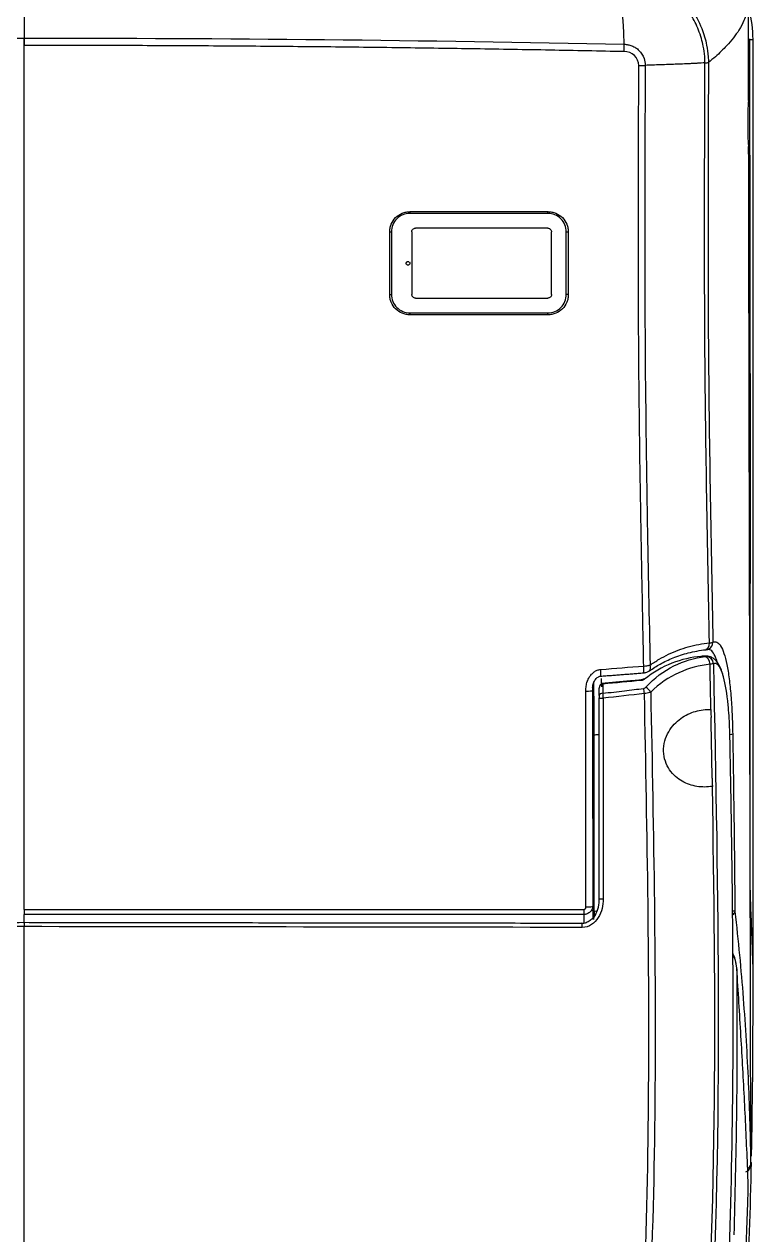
# Model space of a CAD drawing. Header units: millimetres. Extents: x -8699 to 14519, y -2727 to 7848.
# Drawn here: x -7417.1 to -7220, y 6893.9 to 7221.5 of the extents above; entities that cross this region are included whole.
import ezdxf

# ---------------------------------------------------------------- set-up
doc = ezdxf.new("R2010")
doc.units = ezdxf.units.MM
doc.layers.add('1', color=7, linetype='Continuous', true_color=0xffffff)

msp = doc.modelspace()

# ---------------------------------------------------------------- linework, layer by layer
at = {"layer": '1', "color": 8, "linetype": 'Continuous'}
for p, q in [((-7221.18, 7217.38), (-7220.03, 7217.38)), ((-7262.89, 6981.31), (-7262.93, 7029.06))]:
    msp.add_line(p, q, dxfattribs=at)
at = {"layer": '1', "color": 7, "linetype": 'Continuous'}
msp.add_line((-7232.21, 7050.5), (-7233.24, 7050.5), dxfattribs=at)
at = {"layer": '1', "color": 7, "linetype": 'Continuous', "extrusion": (0, 0, -1)}
msp.add_arc((7313.28, 7156.78), 0.5, 132.9766, 313.1475, dxfattribs=at)
at = {"layer": '1', "color": 7, "linetype": 'Continuous'}
for centre, major_axis, ratio, start_param, end_param in [((-7312.78, 7170.78), (-0.002, -0.5), 0.060628, 0.000298, 1.518233), ((-7318.28, 7165.28), (0.5, 0.003), 0.054523, 4.769236, 6.282889), ((-7233.98, 7049.9), (-0.042, 0.498), 0.664976, 6.156088, 6.306434), ((-7233.51, 7049.96), (-0.139, 0.48), 0.977783, 5.995734, 6.288645), ((-7261.34, 7047.04), (-0.16, 1.99), 0.083503, 3.086967, 4.625248), ((-7249.71, 7047.94), (-0.15, 1.99), 0.09032, 3.116563, 4.625118), ((-7249.14, 7048.14), (-1.15, 1.64), 0.572339, 3.134776, 4.275529), ((-7249.32, 7043.86), (-0.312, 0.391), 0.557176, 5.322369, 6.303907), ((-7265.4, 7041.18), (-2, 0), 0.081928, 1.673614, 3.131086), ((-7263.09, 6985.9), (0, 6.7), 0.010472, 2.606213, 7.845254), ((-7263.09, 6985.9), (0, 6.7), 0.010472, 1.562069, 2.595653)]:
    msp.add_ellipse(centre, major_axis=major_axis, ratio=ratio, start_param=start_param, end_param=end_param, dxfattribs=at)
at = {"layer": '1', "color": 8, "linetype": 'Continuous'}
for centre, major_axis, ratio, start_param, end_param in [((-7233.06, 7054.17), (-0.22, 1.99), 0.66332, 3.051064, 4.593425), ((-7232.75, 7054.23), (-0.89, 1.79), 0.974551, 3.083142, 4.267074), ((-7232.92, 7048.36), (0.21, -1.99), 0.663912, 1.46567, 2.986148), ((-7232.75, 7054.23), (-0.89, 1.79), 0.974551, 2.672854, 3.035564), ((-7232.61, 7048.41), (0.81, -1.83), 0.97539, 1.171119, 2.717393), ((-7250.17, 7043.52), (-0.044, 0.498), 0.090225, 5.509341, 6.309735), ((-7260.55, 7039.83), (-1, 0), 0.599541, 4.712389, 6.283185), ((-7260.55, 7042.59), (-0.046, 0.498), 0.084009, 5.452732, 6.283718), ((-7249.52, 7040.48), (0.22, -1.99), 0.0888, 1.494378, 2.243459), ((-7248.96, 7040.77), (1.43, -1.4), 0.510541, 1.044874, 2.036428), ((-7260.55, 7039.16), (1, 0), 0.066645, 3.141593, 4.802618), ((-7260.96, 7029.06), (-2, 0), 0.085176, 5.012766, 6.155219), ((-7227.42, 7029.4), (2, 0.03), 0.085166, 5.355208, 6.140071), ((-7260.55, 6984.87), (-1, 0), 0.078061, 0, 1.660941), ((-7265.78, 6982.12), (0, 2), 0.087446, 3.829176, 4.618308), ((-7265.31, 6982.79), (-2, 0), 0.094224, 1.658172, 3.131074), ((-7260.92, 6981.31), (-2, 0), 0.085176, 5.446546, 6.156524), ((-7262.84, 6981.69), (0, 4.5), 0.010472, 1.656075, 1.938563), ((-7226.82, 6981.65), (2, 0.02), 0.085173, 5.42161, 6.144819), ((-7226.8, 6981.37), (1.99, 0.22), 0.635327, 5.348627, 6.104551), ((-7266.23, 6977.14), (0.002, 1), 0.087177, 4.633093, 6.293742), ((-7222.58, 6912.89), (2, 0.03), 0.637618, 5.351848, 6.26033), ((-7222.58, 6912.89), (1.41, 1.42), 0.999694, 4.583269, 5.491839)]:
    msp.add_ellipse(centre, major_axis=major_axis, ratio=ratio, start_param=start_param, end_param=end_param, dxfattribs=at)
at = {"layer": '1', "color": 7, "linetype": 'Continuous'}
msp.add_ellipse((-7263.22, 7025.57), major_axis=(0, 8.2), ratio=0.010472, dxfattribs=at)
for points, degree in [([(-7417.15, 7236.47), (-7417.15, 7230.23), (-7417.15, 7223.98), (-7417.15, 7217.73)], 3), ([(-7417.15, 7236.47), (-7417.15, 7230.23), (-7417.15, 7223.98), (-7417.15, 7217.73)], 3), ([(-7221.19, 7217.45), (-7221.2, 7222.77), (-7221.21, 7228.09)], 2), ([(-7221.12, 7225.36), (-7220.41, 7222.77), (-7220.03, 7220.09), (-7220.03, 7217.38)], 3), ([(-7221.15, 7200.83), (-7221.16, 7206.37), (-7221.17, 7211.91), (-7221.19, 7217.45)], 3), ([(-7417.15, 6981.9), (-7417.15, 7059.71), (-7417.15, 7137.64), (-7417.15, 7215.73)], 3), ([(-7417.15, 6981.9), (-7417.15, 7059.69), (-7417.15, 7137.66), (-7417.15, 7215.73)], 3), ([(-7254.81, 7214.06), (-7254.79, 7214.77), (-7254.8, 7215.52), (-7254.83, 7216.06)], 3), ([(-7221.15, 7200.83), (-7221.16, 7200.67), (-7221.18, 7200.52), (-7221.23, 7200.37)], 3), ([(-7221.15, 7200.83), (-7221.15, 7200.83), (-7221.15, 7200.83), (-7221.15, 7200.83)], 3), ([(-7221.21, 7188.87), (-7221.16, 7188.71), (-7221.14, 7188.56), (-7221.13, 7188.41)], 3), ([(-7220.53, 6912.83), (-7220.73, 7004.69), (-7220.93, 7096.55), (-7221.13, 7188.41)], 3), ([(-7233.98, 7050.4), (-7239.33, 7049.93), (-7244.66, 7048.02), (-7249.32, 7044.22)], 3), ([(-7233.25, 7050.46), (-7233.42, 7050.52), (-7233.57, 7050.46)], 2), ([(-7233.23, 7050.5), (-7233.33, 7050.5), (-7233.42, 7050.49), (-7233.51, 7050.46)], 3), ([(-7232.72, 7052.21), (-7232.18, 7052.29), (-7231.9, 7052.42)], 2), ([(-7232.28, 7050.5), (-7232.25, 7050.5), (-7232.23, 7050.5), (-7232.2, 7050.5)], 3), ([(-7261.19, 7045.05), (-7249.55, 7045.95)], 1), ([(-7250.21, 7043.99), (-7255.4, 7043.58), (-7260.6, 7043.08)], 2), ([(-7261.55, 6984.87), (-7261.55, 7002.96), (-7261.55, 7021.05), (-7261.55, 7039.16)], 3), ([(-7417.15, 6981.9), (-7417.15, 6981.38), (-7417.15, 6980.9), (-7417.15, 6980.56)], 3), ([(-7263.31, 6982.79), (-7263.3, 6981.71), (-7263.28, 6980.65), (-7263.27, 6979.61)], 3), ([(-7417.15, 6978.25), (-7417.15, 6979.01), (-7417.15, 6979.78), (-7417.15, 6980.56)], 3), ([(-7417.15, 6978.31), (-7417.15, 6979.05), (-7417.15, 6979.8), (-7417.15, 6980.56)], 3), ([(-7417.12, 6552.74), (-7417.12, 6692.79), (-7417.12, 6833.68), (-7417.12, 6975.14)], 3)]:
    msp.add_open_spline(points, degree=degree, dxfattribs=at)
for points, knots in [([(-7254.83, 7216.06), (-7254.84, 7216.66), (-7254.85, 7217.64), (-7254.89, 7218.91), (-7254.92, 7219.89), (-7255.09, 7222.03), (-7255.27, 7224.91), (-7255.74, 7228.53), (-7256.13, 7231.66), (-7256.42, 7233.77), (-7256.57, 7234.84)], [0, 0, 0, 0, 0.094681, 0.157566, 0.203444, 0.250967, 0.49993, 0.662683, 0.829371, 1, 1, 1, 1]), ([(-7579.6, 7216.06), (-7570.57, 7216.25), (-7559.3, 7216.47), (-7532.26, 7216.92), (-7516.55, 7217.14), (-7462.31, 7217.7), (-7435.18, 7217.73), (-7417.15, 7217.73)], [0, 0, 0, 0, 0.25, 0.25, 0.5, 0.5, 1, 1, 1, 1]), ([(-7417.15, 7217.73), (-7417.15, 7217.58), (-7417.15, 7217.42), (-7417.15, 7217.25), (-7417.15, 7216.96), (-7417.15, 7216.63), (-7417.15, 7216.3), (-7417.15, 7216.11), (-7417.15, 7215.92), (-7417.15, 7215.73)], [0, 0, 0, 0, 0.262752, 0.262752, 0.262752, 0.736698, 0.736698, 0.736698, 1, 1, 1, 1]), ([(-7417.15, 7215.73), (-7417.15, 7215.92), (-7417.15, 7216.11), (-7417.15, 7216.3), (-7417.15, 7216.63), (-7417.15, 7216.96), (-7417.15, 7217.25), (-7417.15, 7217.42), (-7417.15, 7217.58), (-7417.15, 7217.73)], [0, 0, 0, 0, 0.262765, 0.262765, 0.262765, 0.736711, 0.736711, 0.736711, 1, 1, 1, 1]), ([(-7220.74, 7011.55), (-7220.74, 7013.38), (-7220.73, 7018.78), (-7220.71, 7028.35), (-7220.7, 7040.87), (-7220.68, 7055.15), (-7220.67, 7071.19), (-7220.66, 7088.93), (-7220.66, 7107.94), (-7220.67, 7128.14), (-7220.69, 7149.45), (-7220.73, 7172.22), (-7220.78, 7195.07), (-7220.82, 7210.34), (-7220.84, 7217.53)], [0, 0, 0, 0, 0.026628, 0.078665, 0.13947, 0.208889, 0.286763, 0.372945, 0.467297, 0.563642, 0.667093, 0.77763, 0.895282, 1, 1, 1, 1]), ([(-7220.03, 7217.38), (-7220.03, 7152.3), (-7220.04, 7087.23), (-7220.03, 7005.88), (-7220.02, 6989.62), (-7220.02, 6957.08), (-7220.01, 6940.8), (-7220.32, 6921.42), (-7220.38, 6918.29), (-7220.44, 6915.17)], [0, 0, 0, 0, 0.645971, 0.645971, 0.807463, 0.807463, 0.968956, 0.968956, 1, 1, 1, 1]), ([(-7250.84, 7210.31), (-7250.85, 7211.33), (-7251.3, 7212.33), (-7252.79, 7213.69), (-7253.77, 7214.06), (-7254.81, 7214.06)], [0, 0, 0, 0, 0.5, 0.5, 1, 1, 1, 1]), ([(-7232.94, 7211.02), (-7233.62, 7210.98), (-7234.42, 7210.93), (-7235.36, 7210.88), (-7236.02, 7210.85), (-7237.92, 7210.76), (-7240.25, 7210.65), (-7242.95, 7210.56), (-7245.65, 7210.47), (-7247.77, 7210.4), (-7249.12, 7210.35)], [0, 0, 0, 0, 0.126179, 0.147851, 0.174122, 0.248823, 0.499995, 0.606753, 0.74895, 1, 1, 1, 1]), ([(-7221.23, 7200.37), (-7221.25, 7200.37), (-7221.28, 7199.74), (-7221.34, 7197.62), (-7221.35, 7196.12), (-7221.35, 7193.12), (-7221.33, 7191.63), (-7221.28, 7189.48), (-7221.24, 7188.87), (-7221.21, 7188.87)], [0, 0, 0, 0, 0.25, 0.25, 0.5, 0.5, 0.75, 0.75, 1, 1, 1, 1]), ([(-7312.78, 7170.28), (-7314.09, 7170.29), (-7315.39, 7169.75), (-7317.24, 7167.9), (-7317.79, 7166.59), (-7317.78, 7165.28)], [0, 0, 0, 0, 0.5, 0.5, 1, 1, 1, 1]), ([(-7275.46, 7170.28), (-7281.69, 7170.28), (-7287.92, 7170.28), (-7300.36, 7170.28), (-7306.57, 7170.28), (-7312.78, 7170.28)], [0, 0, 0, 0, 0.501076, 0.501076, 1, 1, 1, 1]), ([(-7275.46, 7170.28), (-7275.45, 7170.28), (-7275.45, 7170.29), (-7275.43, 7170.44), (-7275.42, 7170.59), (-7275.42, 7170.76)], [0, 0, 0, 0, 0.5, 0.5, 1, 1, 1, 1]), ([(-7270.46, 7165.28), (-7270.45, 7166.6), (-7271.01, 7167.9), (-7272.84, 7169.73), (-7274.14, 7170.29), (-7275.46, 7170.28)], [0, 0, 0, 0, 0.5, 0.5, 1, 1, 1, 1]), ([(-7317.78, 7165.28), (-7317.78, 7162.47), (-7317.78, 7159.66), (-7317.78, 7154.03), (-7317.78, 7151.2), (-7317.78, 7148.37)], [0, 0, 0, 0, 0.498432, 0.498432, 1, 1, 1, 1]), ([(-7312.28, 7165.28), (-7312.28, 7165.39), (-7312.26, 7165.51), (-7312.19, 7165.72), (-7312.13, 7165.82), (-7312, 7165.99), (-7311.91, 7166.07), (-7311.72, 7166.19), (-7311.61, 7166.23), (-7311.43, 7166.27), (-7311.36, 7166.28), (-7311.28, 7166.28)], [0, 0, 0, 0, 0.214554, 0.214554, 0.429135, 0.429135, 0.643353, 0.643353, 0.85747, 0.85747, 1, 1, 1, 1]), ([(-7312.28, 7165.28), (-7312.28, 7162.55), (-7312.28, 7159.82), (-7312.28, 7154.81), (-7312.28, 7152.53), (-7312.28, 7149.63), (-7312.28, 7149), (-7312.28, 7148.37)], [0, 0, 0, 0, 0.48429, 0.48429, 0.888661, 0.888661, 1, 1, 1, 1]), ([(-7275.46, 7166.28), (-7277.6, 7166.28), (-7279.74, 7166.28), (-7286.66, 7166.28), (-7291.44, 7166.28), (-7301, 7166.28), (-7305.78, 7166.28), (-7310.8, 7166.28), (-7311.04, 7166.28), (-7311.28, 7166.28)], [0, 0, 0, 0, 0.17934, 0.17934, 0.579585, 0.579585, 0.979857, 0.979857, 1, 1, 1, 1]), ([(-7275.46, 7166.28), (-7275.35, 7166.28), (-7275.23, 7166.26), (-7275.02, 7166.19), (-7274.92, 7166.13), (-7274.74, 7165.99), (-7274.67, 7165.9), (-7274.55, 7165.71), (-7274.51, 7165.61), (-7274.47, 7165.43), (-7274.46, 7165.35), (-7274.46, 7165.28)], [0, 0, 0, 0, 0.215825, 0.215825, 0.431623, 0.431623, 0.647785, 0.647785, 0.863788, 0.863788, 1, 1, 1, 1]), ([(-7274.46, 7148.37), (-7274.46, 7150.53), (-7274.46, 7152.69), (-7274.46, 7157.13), (-7274.46, 7159.41), (-7274.46, 7162.89), (-7274.46, 7164.08), (-7274.46, 7165.28)], [0, 0, 0, 0, 0.383075, 0.383075, 0.787446, 0.787446, 1, 1, 1, 1]), ([(-7270.46, 7165.28), (-7270.46, 7165.28), (-7270.45, 7165.28), (-7270.41, 7165.27), (-7270.38, 7165.27), (-7270.31, 7165.26), (-7270.27, 7165.26), (-7270.18, 7165.26), (-7270.12, 7165.26), (-7270.04, 7165.25), (-7270.01, 7165.25), (-7269.96, 7165.25), (-7269.94, 7165.25), (-7269.92, 7165.25)], [0, 0, 0, 0, 0.203838, 0.203838, 0.407677, 0.407677, 0.611515, 0.611515, 0.815354, 0.815354, 0.920682, 0.920682, 1, 1, 1, 1]), ([(-7270.46, 7148.37), (-7270.46, 7151.2), (-7270.46, 7154.04), (-7270.46, 7159.67), (-7270.46, 7162.48), (-7270.46, 7165.28)], [0, 0, 0, 0, 0.502453, 0.502453, 1, 1, 1, 1]), ([(-7313.63, 7156.42), (-7313.67, 7156.46), (-7313.7, 7156.5), (-7313.75, 7156.6), (-7313.77, 7156.65), (-7313.79, 7156.77), (-7313.78, 7156.82), (-7313.76, 7156.93), (-7313.74, 7156.99), (-7313.68, 7157.08), (-7313.65, 7157.13), (-7313.56, 7157.2), (-7313.51, 7157.23), (-7313.41, 7157.27), (-7313.35, 7157.28), (-7313.24, 7157.28), (-7313.18, 7157.27), (-7313.08, 7157.24), (-7313.03, 7157.21), (-7312.97, 7157.17), (-7312.95, 7157.16), (-7312.94, 7157.15)], [0, 0, 0, 0, 0.10752, 0.10752, 0.21504, 0.21504, 0.32256, 0.32256, 0.43008, 0.43008, 0.537599, 0.537599, 0.645119, 0.645119, 0.752639, 0.752639, 0.860159, 0.860159, 0.967679, 0.967679, 1, 1, 1, 1]), ([(-7318.25, 7148.35), (-7318.23, 7148.35), (-7318.21, 7148.35), (-7318.13, 7148.35), (-7318.07, 7148.35), (-7317.97, 7148.35), (-7317.93, 7148.35), (-7317.86, 7148.36), (-7317.83, 7148.36), (-7317.79, 7148.37), (-7317.78, 7148.37), (-7317.78, 7148.37)], [0, 0, 0, 0, 0.086769, 0.086769, 0.331785, 0.331785, 0.554524, 0.554524, 0.777262, 0.777262, 1, 1, 1, 1]), ([(-7317.78, 7148.37), (-7317.79, 7147.06), (-7317.24, 7145.76), (-7315.41, 7143.92), (-7314.1, 7143.37), (-7312.78, 7143.37)], [0, 0, 0, 0, 0.5, 0.5, 1, 1, 1, 1]), ([(-7311.28, 7147.37), (-7311.4, 7147.37), (-7311.51, 7147.39), (-7311.72, 7147.47), (-7311.82, 7147.52), (-7312, 7147.66), (-7312.07, 7147.75), (-7312.19, 7147.94), (-7312.24, 7148.05), (-7312.28, 7148.23), (-7312.28, 7148.3), (-7312.28, 7148.37)], [0, 0, 0, 0, 0.215297, 0.215297, 0.430564, 0.430564, 0.646243, 0.646243, 0.862069, 0.862069, 1, 1, 1, 1]), ([(-7274.46, 7148.37), (-7274.46, 7148.26), (-7274.48, 7148.15), (-7274.55, 7147.94), (-7274.61, 7147.84), (-7274.75, 7147.66), (-7274.83, 7147.59), (-7275.02, 7147.47), (-7275.13, 7147.42), (-7275.31, 7147.38), (-7275.38, 7147.37), (-7275.46, 7147.37)], [0, 0, 0, 0, 0.214082, 0.214082, 0.428196, 0.428196, 0.641897, 0.641897, 0.855691, 0.855691, 1, 1, 1, 1]), ([(-7275.46, 7143.37), (-7274.15, 7143.37), (-7272.85, 7143.91), (-7271.01, 7145.75), (-7270.45, 7147.06), (-7270.46, 7148.37)], [0, 0, 0, 0, 0.5, 0.5, 1, 1, 1, 1]), ([(-7269.92, 7148.35), (-7269.94, 7148.35), (-7269.96, 7148.35), (-7270.01, 7148.35), (-7270.04, 7148.35), (-7270.12, 7148.35), (-7270.18, 7148.35), (-7270.27, 7148.35), (-7270.31, 7148.35), (-7270.38, 7148.36), (-7270.41, 7148.36), (-7270.45, 7148.37), (-7270.46, 7148.37), (-7270.46, 7148.37)], [0, 0, 0, 0, 0.075433, 0.075433, 0.184468, 0.184468, 0.388352, 0.388352, 0.592235, 0.592235, 0.796117, 0.796117, 1, 1, 1, 1]), ([(-7311.28, 7147.37), (-7309.65, 7147.37), (-7308.01, 7147.37), (-7301.82, 7147.37), (-7297.26, 7147.37), (-7288.16, 7147.37), (-7283.6, 7147.37), (-7277.85, 7147.37), (-7276.66, 7147.37), (-7275.46, 7147.37)], [0, 0, 0, 0, 0.136937, 0.136937, 0.51828, 0.51828, 0.899623, 0.899623, 1, 1, 1, 1]), ([(-7312.75, 7142.84), (-7312.75, 7142.86), (-7312.75, 7142.88), (-7312.75, 7142.93), (-7312.75, 7142.96), (-7312.75, 7143.04), (-7312.76, 7143.09), (-7312.76, 7143.19), (-7312.76, 7143.23), (-7312.77, 7143.3), (-7312.77, 7143.33), (-7312.78, 7143.36), (-7312.78, 7143.37), (-7312.78, 7143.37)], [0, 0, 0, 0, 0.076685, 0.076685, 0.171817, 0.171817, 0.378864, 0.378864, 0.585909, 0.585909, 0.792955, 0.792955, 1, 1, 1, 1]), ([(-7312.78, 7143.37), (-7306.57, 7143.37), (-7300.36, 7143.37), (-7287.92, 7143.37), (-7281.69, 7143.37), (-7275.46, 7143.37)], [0, 0, 0, 0, 0.498817, 0.498817, 1, 1, 1, 1]), ([(-7275.42, 7142.84), (-7275.42, 7142.87), (-7275.42, 7142.89), (-7275.42, 7142.93), (-7275.42, 7142.96), (-7275.42, 7143.04), (-7275.42, 7143.09), (-7275.43, 7143.19), (-7275.43, 7143.23), (-7275.44, 7143.3), (-7275.44, 7143.33), (-7275.45, 7143.36), (-7275.45, 7143.37), (-7275.46, 7143.37)], [0, 0, 0, 0, 0.080749, 0.080749, 0.17159, 0.17159, 0.378693, 0.378693, 0.585795, 0.585795, 0.792898, 0.792898, 1, 1, 1, 1]), ([(-7417.15, 7092.94), (-7417.15, 7097.39), (-7417.15, 7101.49), (-7417.15, 7108.16), (-7417.15, 7110.88), (-7417.15, 7113.45), (-7417.15, 7113.6), (-7417.15, 7113.75)], [0, 0, 0, 0, 0.535989, 0.535989, 0.973309, 0.973309, 1, 1, 1, 1]), ([(-7247.99, 7046.5), (-7247.04, 7047.17), (-7244.95, 7048.48), (-7241.43, 7050.14), (-7237.3, 7051.49), (-7234.32, 7052.04), (-7232.72, 7052.21)], [0, 0, 0, 0, 0.202758, 0.435638, 0.700956, 1, 1, 1, 1]), ([(-7233.65, 7050.44), (-7233.65, 7050.44), (-7233.66, 7050.44), (-7233.71, 7050.43), (-7233.84, 7050.41), (-7233.97, 7050.4), (-7234.03, 7050.4)], [0, 0, 0, 0, 0.089515, 0.325715, 0.725751, 1, 1, 1, 1]), ([(-7228.09, 7045.41), (-7228.17, 7045.71), (-7228.44, 7046.63), (-7228.97, 7047.85), (-7229.67, 7048.99), (-7230.47, 7049.78), (-7231.35, 7050.28), (-7231.99, 7050.36), (-7232.3, 7050.36)], [0, 0, 0, 0, 0.108542, 0.350357, 0.582928, 0.744467, 0.886894, 1, 1, 1, 1]), ([(-7263.34, 7041.97), (-7263.31, 7042.39), (-7263.14, 7043.16), (-7262.72, 7044.04), (-7262.27, 7044.56), (-7261.91, 7044.83), (-7261.54, 7045), (-7261.31, 7045.04), (-7261.19, 7045.05)], [0, 0, 0, 0, 0.304692, 0.580571, 0.70276, 0.812412, 0.910223, 1, 1, 1, 1]), ([(-7262.93, 7029.06), (-7262.94, 7033.72), (-7262.96, 7038.23), (-7262.99, 7042.39), (-7263, 7042.92), (-7263, 7043.42)], [0, 0, 0, 0, 0.868385, 0.868385, 1, 1, 1, 1]), ([(-7261.55, 6664.23), (-7256.02, 6680.13), (-7251.7, 6696.31), (-7244.2, 6728.98), (-7241.01, 6745.48), (-7232.94, 6795.11), (-7229.59, 6828.37), (-7225.73, 6895.15), (-7225.22, 6928.69), (-7225.39, 6978.96), (-7225.6, 6995.71), (-7225.96, 7016.66), (-7226.04, 7020.84), (-7226.16, 7027.13), (-7226.18, 7029.23), (-7226.35, 7033.36), (-7226.49, 7035.4), (-7226.97, 7040.28), (-7227.4, 7042.91), (-7227.92, 7044.84)], [0, 0, 0, 0, 0.129789, 0.129789, 0.259578, 0.259578, 0.519155, 0.519155, 0.778733, 0.778733, 0.908522, 0.908522, 0.940969, 0.940969, 0.957193, 0.957193, 0.973416, 0.973416, 1, 1, 1, 1]), ([(-7249.64, 7044.25), (-7249.69, 7044.21), (-7249.8, 7044.13), (-7250.01, 7044.05), (-7250.16, 7044.03), (-7250.22, 7044.02)], [0, 0, 0, 0, 0.371991, 0.77254, 1, 1, 1, 1]), ([(-7249.56, 7045.95), (-7249.41, 7045.96), (-7249.12, 7046), (-7248.7, 7046.12), (-7248.32, 7046.29), (-7248.1, 7046.43), (-7247.99, 7046.5)], [0, 0, 0, 0, 0.259148, 0.513215, 0.76113, 1, 1, 1, 1]), ([(-7261.55, 7039.83), (-7261.55, 7040.37), (-7261.55, 7040.91), (-7261.55, 7041.56), (-7261.55, 7041.7), (-7261.55, 7041.84)], [0, 0, 0, 0, 0.782175, 0.782175, 1, 1, 1, 1]), ([(-7260.59, 7043.08), (-7260.6, 7043.08), (-7260.71, 7043.09), (-7260.92, 7043), (-7261.18, 7042.83), (-7261.39, 7042.55), (-7261.49, 7042.29), (-7261.52, 7042.14), (-7261.52, 7042.11)], [0, 0, 0, 0, 0.016706, 0.228416, 0.437286, 0.665102, 0.936946, 1, 1, 1, 1]), ([(-7261.55, 7039.83), (-7261.55, 7039.79), (-7261.55, 7039.75), (-7261.55, 7039.6), (-7261.55, 7039.49), (-7261.55, 7039.3), (-7261.55, 7039.23), (-7261.55, 7039.16)], [0, 0, 0, 0, 0.218784, 0.218784, 0.697086, 0.697086, 1, 1, 1, 1]), ([(-7220.02, 6967.12), (-7220.02, 6967.72), (-7220.03, 6969.2), (-7220.1, 6971.81), (-7220.22, 6974.89), (-7220.36, 6978.15), (-7220.49, 6981.58), (-7220.61, 6984.96), (-7220.67, 6987.39), (-7220.69, 6988.47), (-7220.69, 6988.54)], [0, 0, 0, 0, 0.151285, 0.345516, 0.518136, 0.670056, 0.802608, 0.9178, 0.994642, 1, 1, 1, 1]), ([(-7262.79, 6980.12), (-7262.72, 6980.22), (-7262.66, 6980.32), (-7261.85, 6981.78), (-7261.55, 6983.33), (-7261.55, 6984.87)], [0, 0, 0, 0, 0.069734, 0.069734, 1, 1, 1, 1]), ([(-7417.15, 6981.9), (-7404.5, 6981.96), (-7391.85, 6981.92), (-7366.56, 6981.92), (-7353.92, 6981.92), (-7316.04, 6981.93), (-7290.81, 6981.94), (-7265.61, 6981.95)], [0, 0, 0, 0, 0.25, 0.25, 0.5, 0.5, 1, 1, 1, 1]), ([(-7417.15, 6981.9), (-7417.15, 6981.76), (-7417.15, 6981.62), (-7417.15, 6981.27), (-7417.15, 6981.07), (-7417.15, 6980.77), (-7417.15, 6980.66), (-7417.15, 6980.56)], [0, 0, 0, 0, 0.273723, 0.273723, 0.709782, 0.709782, 1, 1, 1, 1]), ([(-7265.61, 6981.95), (-7265.61, 6981.95), (-7265.61, 6981.95), (-7265.56, 6981.95), (-7265.51, 6981.96), (-7265.43, 6981.99), (-7265.39, 6982.02), (-7265.31, 6982.08), (-7265.28, 6982.13), (-7265.24, 6982.19), (-7265.23, 6982.21), (-7265.18, 6982.31), (-7265.16, 6982.4), (-7265.14, 6982.52), (-7265.14, 6982.56), (-7265.14, 6982.6)], [0, 0, 0, 0, 0.002484, 0.002484, 0.157667, 0.157667, 0.311541, 0.311541, 0.497654, 0.497654, 0.574801, 0.574801, 0.866987, 0.866987, 1, 1, 1, 1]), ([(-7224.84, 6981.64), (-7224.83, 6981.6), (-7224.83, 6981.55), (-7224.83, 6981.46), (-7224.83, 6981.41), (-7224.82, 6981.37)], [0, 0, 0, 0, 0.44578, 0.44578, 1, 1, 1, 1]), ([(-7224.82, 6981.37), (-7224.4, 6977.42), (-7223.56, 6969.59), (-7222.58, 6957.92), (-7221.79, 6946.42), (-7221.2, 6935.09), (-7220.78, 6923.93), (-7220.65, 6916.55), (-7220.58, 6912.89)], [0, 0, 0, 0, 0.173113, 0.343673, 0.511659, 0.677052, 0.839839, 1, 1, 1, 1]), ([(-7417.12, 6978.35), (-7424.51, 6978.34), (-7441.17, 6978.32), (-7466.8, 6978.28), (-7494.02, 6978.24), (-7520.97, 6978.2), (-7545.63, 6978.18), (-7561.31, 6978.15), (-7568.01, 6978.14)], [0, 0, 0, 0, 0.146784, 0.330716, 0.50914, 0.687673, 0.866473, 1, 1, 1, 1]), ([(-7417.12, 6978.36), (-7417.12, 6978.36), (-7417.12, 6978.36), (-7417.12, 6978.36), (-7417.12, 6978.34), (-7417.12, 6978.27), (-7417.12, 6978.22), (-7417.12, 6978.08), (-7417.12, 6977.99), (-7417.12, 6977.81), (-7417.12, 6977.7), (-7417.12, 6977.49), (-7417.12, 6977.38), (-7417.12, 6977.28)], [0, 0, 0, 0, 0.000561, 0.000561, 0.202986, 0.202986, 0.40541, 0.40541, 0.607834, 0.607834, 0.810258, 0.810258, 1, 1, 1, 1]), ([(-7266.23, 6978.14), (-7273.64, 6978.15), (-7289.85, 6978.18), (-7315.08, 6978.21), (-7341.89, 6978.24), (-7368.88, 6978.28), (-7393.96, 6978.32), (-7410.03, 6978.34), (-7417.12, 6978.35)], [0, 0, 0, 0, 0.147599, 0.3231, 0.501978, 0.680761, 0.859286, 1, 1, 1, 1]), ([(-7262.87, 6980.16), (-7262.87, 6980.15), (-7263.09, 6979.74), (-7263.73, 6979.11), (-7264.78, 6978.4), (-7265.67, 6978.11), (-7266.15, 6978.16), (-7266.22, 6978.17)], [0, 0, 0, 0, 0.004334, 0.341269, 0.640694, 0.947433, 1, 1, 1, 1]), ([(-7224.36, 6966.16), (-7224.41, 6966.81), (-7224.6, 6967.98), (-7225.03, 6969.28), (-7225.32, 6969.92), (-7225.39, 6970.06)], [0, 0, 0, 0, 0.488899, 0.887025, 1, 1, 1, 1]), ([(-7224.31, 6965.81), (-7224.36, 6966.23), (-7224.45, 6967.1), (-7224.78, 6968.39), (-7225.12, 6969.23), (-7225.32, 6969.63)], [0, 0, 0, 0, 0.330095, 0.670896, 1, 1, 1, 1]), ([(-7221.42, 6912.78), (-7221.68, 6918.52), (-7222.21, 6930.17), (-7223.2, 6947.84), (-7223.94, 6959.77), (-7224.31, 6965.81)], [0, 0, 0, 0, 0.325133, 0.658469, 1, 1, 1, 1]), ([(-7220.47, 6913.49), (-7220.73, 6900.93), (-7221.1, 6888.38), (-7222.49, 6859.69), (-7223.57, 6843.56), (-7225.43, 6822.7), (-7225.88, 6817.92), (-7226.37, 6813.15)], [0, 0, 0, 0, 0.373466, 0.373466, 0.856439, 0.856439, 1, 1, 1, 1]), ([(-7221.92, 6910.93), (-7221.62, 6911.02), (-7221.34, 6911.18), (-7220.72, 6911.8), (-7220.53, 6912.36), (-7220.53, 6912.83)], [0, 0, 0, 0, 0.369146, 0.369146, 1, 1, 1, 1]), ([(-7221.33, 6902.57), (-7221.32, 6903.03), (-7221.3, 6903.96), (-7221.28, 6905.78), (-7221.28, 6908.02), (-7221.32, 6910.12), (-7221.37, 6911.69), (-7221.41, 6912.41), (-7221.42, 6912.78)], [0, 0, 0, 0, 0.124907, 0.25039, 0.499639, 0.749061, 0.874627, 1, 1, 1, 1]), ([(-7417.12, 6527.45), (-7427.01, 6527.45), (-7436.7, 6528.66), (-7455.72, 6533.03), (-7465.13, 6536.25), (-7482.98, 6544.21), (-7491.47, 6548.96), (-7507.69, 6559.91), (-7515.41, 6566.12), (-7529.54, 6579.5), (-7536.03, 6586.71), (-7547.83, 6602.15), (-7553.18, 6610.46), (-7567.4, 6636.17), (-7574.56, 6654.37), (-7586.25, 6691.75), (-7590.76, 6710.62), (-7598.48, 6748.54), (-7601.61, 6767.6), (-7606.67, 6805.9), (-7608.58, 6825.14), (-7611.41, 6863.76), (-7612.4, 6883.13), (-7612.89, 6902.57)], [0, 0, 0, 0, 0.0625, 0.0625, 0.125, 0.125, 0.1875, 0.1875, 0.25, 0.25, 0.3125, 0.3125, 0.375, 0.375, 0.5, 0.5, 0.625, 0.625, 0.75, 0.75, 0.875, 0.875, 1, 1, 1, 1]), ([(-7417.11, 6527.45), (-7415.32, 6527.48), (-7411.63, 6527.52), (-7405.93, 6527.92), (-7399.91, 6528.6), (-7393.59, 6529.63), (-7386.99, 6531.03), (-7380.13, 6532.83), (-7373.05, 6535.08), (-7365.76, 6537.79), (-7358.3, 6541), (-7350.7, 6544.74), (-7343.01, 6549.04), (-7335.27, 6553.92), (-7327.51, 6559.4), (-7319.8, 6565.51), (-7305.68, 6578.03), (-7288.41, 6597.9), (-7272.35, 6625.23), (-7261.69, 6649.64), (-7253.43, 6673.47), (-7246.39, 6698.65), (-7239.86, 6727.33), (-7234.12, 6758.21), (-7229.28, 6791.28), (-7225.49, 6826.5), (-7222.73, 6863.83), (-7221.81, 6889.44), (-7221.33, 6902.57)], [0, 0, 0, 0, 0.011496, 0.023729, 0.036699, 0.050405, 0.064849, 0.08003, 0.095946, 0.112599, 0.129989, 0.148114, 0.166976, 0.186574, 0.206907, 0.227976, 0.249781, 0.328103, 0.395768, 0.45275, 0.499026, 0.55771, 0.62069, 0.687964, 0.759531, 0.835393, 0.915549, 1, 1, 1, 1])]:
    msp.add_open_spline(points, degree=3, knots=knots, dxfattribs=at)
at = {"layer": '1', "color": 8, "linetype": 'Continuous'}
for points, knots in [([(-7255.66, 7235.9), (-7255, 7235.86), (-7253.61, 7235.79), (-7251.4, 7235.43), (-7248.97, 7234.8), (-7245.82, 7233.6), (-7242.25, 7231.56), (-7239.05, 7228.76), (-7236.1, 7225.1), (-7234.21, 7221.58), (-7233.03, 7218.11), (-7232.39, 7215.55), (-7232.06, 7213.21), (-7232.02, 7211.63), (-7232, 7211.1)], [0, 0, 0, 0, 0.051833, 0.110537, 0.176562, 0.250224, 0.376992, 0.499799, 0.58461, 0.749235, 0.812349, 0.874594, 0.957907, 1, 1, 1, 1]), ([(-7232.94, 7211.03), (-7232.96, 7211.62), (-7233, 7213.13), (-7233.33, 7215.33), (-7233.92, 7217.7), (-7234.88, 7220.57), (-7236.58, 7224.01), (-7239.3, 7227.66), (-7242.71, 7230.67), (-7246.66, 7232.94), (-7250.12, 7234.1), (-7252.7, 7234.59), (-7254.2, 7234.76), (-7255.11, 7234.8), (-7255.51, 7234.82)], [0, 0, 0, 0, 0.048622, 0.12543, 0.183999, 0.250782, 0.375629, 0.500324, 0.624945, 0.749847, 0.875002, 0.924403, 0.966674, 1, 1, 1, 1]), ([(-7221.22, 7227.35), (-7221.23, 7227.17), (-7221.29, 7226.06), (-7221.63, 7224.45), (-7222.48, 7222.15), (-7223.97, 7219.34), (-7226.53, 7216.07), (-7229.55, 7213.14), (-7231.37, 7211.63), (-7232, 7211.1)], [0, 0, 0, 0, 0.033836, 0.205476, 0.301662, 0.460044, 0.723742, 0.903724, 1, 1, 1, 1]), ([(-7254.81, 7214.06), (-7261.49, 7214.2), (-7274.88, 7214.47), (-7295.01, 7214.81), (-7315.2, 7215.1), (-7335.46, 7215.34), (-7355.79, 7215.52), (-7376.18, 7215.65), (-7396.64, 7215.72), (-7410.3, 7215.73), (-7417.15, 7215.73)], [0, 0, 0, 0, 0.12387, 0.248032, 0.3725, 0.497291, 0.622419, 0.747903, 0.873757, 1, 1, 1, 1]), ([(-7254.83, 7216.06), (-7254.48, 7216.04), (-7253.76, 7215.98), (-7252.71, 7215.66), (-7251.69, 7215.15), (-7250.42, 7214.13), (-7249.32, 7212.48), (-7249.18, 7210.99), (-7249.12, 7210.35)], [0, 0, 0, 0, 0.118051, 0.241009, 0.368531, 0.500529, 0.78773, 1, 1, 1, 1]), ([(-7231.73, 7054.08), (-7232.25, 7080.27), (-7232.75, 7106.37), (-7233.14, 7158.59), (-7233.04, 7184.76), (-7232.94, 7211.02)], [0, 0, 0, 0, 0.5, 0.5, 1, 1, 1, 1]), ([(-7232, 7211.09), (-7232.11, 7184.92), (-7232.21, 7158.76), (-7231.8, 7106.47), (-7231.31, 7080.35), (-7230.79, 7054.24)], [0, 0, 0, 0, 0.5, 0.5, 1, 1, 1, 1]), ([(-7249.51, 7047.78), (-7249.65, 7054.55), (-7249.92, 7068.07), (-7250.43, 7095.14), (-7250.81, 7122.21), (-7250.95, 7149.31), (-7250.97, 7169.64), (-7250.92, 7189.97), (-7250.87, 7203.53), (-7250.84, 7210.31)], [0, 0, 0, 0, 0.125004, 0.250007, 0.500009, 0.625007, 0.750003, 0.874999, 1, 1, 1, 1]), ([(-7249.12, 7210.35), (-7249.22, 7185.46), (-7249.38, 7144.15), (-7248.66, 7090.07), (-7248.06, 7060.86), (-7247.8, 7048.04)], [0, 0, 0, 0, 0.459376, 0.762789, 1, 1, 1, 1]), ([(-7318.25, 7165.25), (-7318.24, 7165.61), (-7318.2, 7166.33), (-7317.75, 7167.71), (-7316.75, 7169.26), (-7315.21, 7170.26), (-7313.83, 7170.7), (-7313.11, 7170.74), (-7312.75, 7170.76)], [0, 0, 0, 0, 0.124504, 0.251174, 0.50074, 0.749455, 0.875457, 1, 1, 1, 1]), ([(-7275.42, 7170.76), (-7275.06, 7170.74), (-7274.34, 7170.7), (-7272.96, 7170.25), (-7271.42, 7169.25), (-7270.42, 7167.71), (-7269.97, 7166.33), (-7269.94, 7165.61), (-7269.92, 7165.25)], [0, 0, 0, 0, 0.124505, 0.251052, 0.500666, 0.749637, 0.875703, 1, 1, 1, 1]), ([(-7318.25, 7148.35), (-7318.25, 7151.17), (-7318.25, 7154), (-7318.25, 7159.63), (-7318.25, 7162.44), (-7318.25, 7165.25)], [0, 0, 0, 0, 0.501572, 0.501572, 1, 1, 1, 1]), ([(-7269.92, 7165.25), (-7269.92, 7162.45), (-7269.92, 7159.64), (-7269.92, 7154.01), (-7269.92, 7151.18), (-7269.92, 7148.35)], [0, 0, 0, 0, 0.497551, 0.497551, 1, 1, 1, 1]), ([(-7312.75, 7142.84), (-7313.11, 7142.86), (-7313.83, 7142.9), (-7315.21, 7143.34), (-7316.75, 7144.35), (-7317.76, 7145.89), (-7318.2, 7147.27), (-7318.24, 7147.99), (-7318.25, 7148.35)], [0, 0, 0, 0, 0.124536, 0.251079, 0.500751, 0.749669, 0.875647, 1, 1, 1, 1]), ([(-7269.92, 7148.35), (-7269.94, 7147.99), (-7269.98, 7147.27), (-7270.42, 7145.89), (-7271.42, 7144.34), (-7272.97, 7143.34), (-7274.34, 7142.9), (-7275.06, 7142.86), (-7275.42, 7142.84)], [0, 0, 0, 0, 0.124468, 0.250955, 0.500408, 0.749295, 0.875303, 1, 1, 1, 1]), ([(-7247.8, 7048.04), (-7246.99, 7048.59), (-7245.36, 7049.68), (-7242.81, 7051.01), (-7240.17, 7052.14), (-7237.44, 7053.02), (-7234.62, 7053.7), (-7232.7, 7053.95), (-7231.73, 7054.08)], [0, 0, 0, 0, 0.160808, 0.322871, 0.487034, 0.654107, 0.824856, 1, 1, 1, 1]), ([(-7230.79, 7054.24), (-7230.61, 7054.3), (-7230.24, 7054.44), (-7229.71, 7054.3), (-7229.2, 7053.92), (-7228.54, 7053.05), (-7227.79, 7051.35), (-7227.01, 7048.33), (-7226.38, 7044.48), (-7225.9, 7039.9), (-7225.57, 7034.83), (-7225.48, 7031.21), (-7225.44, 7029.4)], [0, 0, 0, 0, 0.062978, 0.125403, 0.187824, 0.250796, 0.37571, 0.500406, 0.625526, 0.75008, 0.875393, 1, 1, 1, 1]), ([(-7248.96, 7042.05), (-7246.65, 7044.6), (-7244.08, 7046.47), (-7238.61, 7049.21), (-7235.79, 7050.02), (-7232.92, 7050.34)], [0, 0, 0, 0, 0.5, 0.5, 1, 1, 1, 1]), ([(-7233.51, 7050.46), (-7233.55, 7050.45), (-7233.6, 7050.44), (-7233.76, 7050.42), (-7233.86, 7050.41), (-7233.98, 7050.4)], [0, 0, 0, 0, 0.501411, 0.501411, 1, 1, 1, 1]), ([(-7232.92, 7050.34), (-7232.92, 7050.34), (-7232.92, 7050.34), (-7232.84, 7050.35), (-7232.77, 7050.36), (-7232.68, 7050.38), (-7232.65, 7050.39), (-7232.62, 7050.4), (-7232.61, 7050.4), (-7232.61, 7050.4)], [0, 0, 0, 0, 0.000989, 0.000989, 0.496416, 0.496416, 0.864713, 0.864713, 1, 1, 1, 1]), ([(-7229.53, 7048.65), (-7229.61, 7048.9), (-7229.96, 7049.98), (-7230.63, 7051.39), (-7231.64, 7052.45), (-7232.36, 7052.31), (-7232.75, 7052.24)], [0, 0, 0, 0, 0.084626, 0.394026, 0.6724, 1, 1, 1, 1]), ([(-7265.2, 7041.02), (-7265.18, 7041.48), (-7265.14, 7042.36), (-7264.82, 7043.63), (-7264.33, 7044.7), (-7263.7, 7045.57), (-7262.96, 7046.23), (-7262.11, 7046.72), (-7261.48, 7046.83), (-7261.17, 7046.88)], [0, 0, 0, 0, 0.176518, 0.341414, 0.500221, 0.628475, 0.752007, 0.878887, 1, 1, 1, 1]), ([(-7230.65, 7048.43), (-7229.4, 6986.1), (-7228.1, 6923.8), (-7233.33, 6830.62), (-7236.3, 6799.68), (-7243.28, 6753.6), (-7246.04, 6738.28), (-7252.44, 6707.92), (-7256.08, 6692.87), (-7260.61, 6678.07)], [0, 0, 0, 0, 0.5, 0.5, 0.75, 0.75, 0.875, 0.875, 1, 1, 1, 1]), ([(-7249.51, 7047.78), (-7249.21, 7047.81), (-7248.58, 7047.85), (-7248.07, 7047.98), (-7247.8, 7048.04)], [0, 0, 0, 0, 0.480969, 1, 1, 1, 1]), ([(-7231.58, 7048.28), (-7234.44, 7047.99), (-7237.28, 7047.23), (-7242.69, 7044.77), (-7245.32, 7043.04), (-7247.62, 7040.69)], [0, 0, 0, 0, 0.5, 0.5, 1, 1, 1, 1]), ([(-7230.65, 7048.43), (-7230.66, 7048.42), (-7230.68, 7048.41), (-7230.77, 7048.39), (-7230.87, 7048.37), (-7231.14, 7048.33), (-7231.35, 7048.31), (-7231.58, 7048.28)], [0, 0, 0, 0, 0.132905, 0.132905, 0.497845, 0.497845, 1, 1, 1, 1]), ([(-7231.34, 7036.05), (-7231.39, 7038.52), (-7231.44, 7040.99), (-7231.52, 7045.06), (-7231.55, 7046.67), (-7231.58, 7048.28)], [0, 0, 0, 0, 0.60519, 0.60519, 1, 1, 1, 1]), ([(-7227.92, 7044.84), (-7228.03, 7045.26), (-7228.15, 7045.65), (-7228.96, 7047.96), (-7229.78, 7048.81), (-7230.65, 7048.43)], [0, 0, 0, 0, 0.153048, 0.153048, 1, 1, 1, 1]), ([(-7249.32, 7044.22), (-7249.34, 7044.2), (-7249.37, 7044.18), (-7249.49, 7044.1), (-7249.6, 7044.04), (-7249.86, 7043.93), (-7250.01, 7043.89), (-7250.17, 7043.88)], [0, 0, 0, 0, 0.112053, 0.112053, 0.521122, 0.521122, 1, 1, 1, 1]), ([(-7321.7, 6599.47), (-7315.21, 6606.61), (-7309.5, 6614.24), (-7299.39, 6630.34), (-7294.96, 6638.83), (-7283.25, 6665.03), (-7277.65, 6683.04), (-7268.41, 6719.57), (-7264.7, 6738.07), (-7258.43, 6775.37), (-7255.95, 6794.2), (-7250.2, 6850.7), (-7248.64, 6888.52), (-7247.85, 6964.38), (-7248.57, 7002.36), (-7249.33, 7040.35)], [0, 0, 0, 0, 0.0625, 0.0625, 0.125, 0.125, 0.25, 0.25, 0.375, 0.375, 0.5, 0.5, 0.75, 0.75, 1, 1, 1, 1]), ([(-7247.62, 7040.69), (-7246.86, 7002.58), (-7246.14, 6964.48), (-7246.95, 6888.38), (-7248.53, 6850.43), (-7254.33, 6793.76), (-7256.83, 6774.87), (-7263.14, 6737.46), (-7266.87, 6718.9), (-7276.19, 6682.27), (-7281.85, 6664.2), (-7293.66, 6637.94), (-7298.12, 6629.43), (-7305.75, 6617.33), (-7308.46, 6613.41), (-7312.79, 6607.68), (-7314.27, 6605.81), (-7317.34, 6602.11), (-7318.95, 6600.26), (-7320.55, 6598.5)], [0, 0, 0, 0, 0.25, 0.25, 0.5, 0.5, 0.625, 0.625, 0.75, 0.75, 0.875, 0.875, 0.9375, 0.9375, 0.96875, 0.96875, 0.984375, 0.984375, 1, 1, 1, 1]), ([(-7265.14, 6982.6), (-7265.15, 6992.37), (-7265.17, 7011.84), (-7265.19, 7031.32), (-7265.2, 7041.02)], [0, 0, 0, 0, 0.502057, 1, 1, 1, 1]), ([(-7260.55, 7042.92), (-7260.64, 7042.92), (-7260.74, 7042.9), (-7260.91, 7042.84), (-7260.99, 7042.8), (-7261.17, 7042.68), (-7261.26, 7042.59), (-7261.42, 7042.38), (-7261.49, 7042.24), (-7261.54, 7042.01), (-7261.55, 7041.93), (-7261.55, 7041.84)], [0, 0, 0, 0, 0.17001, 0.17001, 0.329325, 0.329325, 0.554005, 0.554005, 0.839566, 0.839566, 1, 1, 1, 1]), ([(-7260.55, 7042.92), (-7260.55, 7042.64), (-7260.55, 7042.35), (-7260.55, 7041.53), (-7260.55, 7040.98), (-7260.55, 7040.43)], [0, 0, 0, 0, 0.358893, 0.358893, 1, 1, 1, 1]), ([(-7260.55, 7040.43), (-7258.61, 7040.65), (-7256.67, 7040.87), (-7254.73, 7041.09), (-7254.73, 7041.09), (-7254.73, 7041.09)], [0, 0, 0, 0, 0.99999, 0.99999, 1, 1, 1, 1]), ([(-7260.46, 7039.09), (-7260.47, 7039.23), (-7260.47, 7039.38), (-7260.5, 7039.75), (-7260.51, 7039.97), (-7260.53, 7040.26), (-7260.54, 7040.35), (-7260.55, 7040.43)], [0, 0, 0, 0, 0.303747, 0.303747, 0.782661, 0.782661, 1, 1, 1, 1]), ([(-7249.52, 7041.74), (-7249.44, 7041.75), (-7249.36, 7041.77), (-7249.19, 7041.85), (-7249.11, 7041.9), (-7249.01, 7041.99), (-7248.98, 7042.02), (-7248.96, 7042.05)], [0, 0, 0, 0, 0.361389, 0.361389, 0.813146, 0.813146, 1, 1, 1, 1]), ([(-7247.62, 7040.69), (-7247.7, 7040.66), (-7247.78, 7040.63), (-7248.09, 7040.53), (-7248.34, 7040.47), (-7248.84, 7040.39), (-7249.08, 7040.36), (-7249.33, 7040.35)], [0, 0, 0, 0, 0.169363, 0.169363, 0.611484, 0.611484, 1, 1, 1, 1]), ([(-7260.46, 7039.09), (-7260.46, 7038.67), (-7260.46, 7038.26), (-7260.46, 7035.18), (-7260.46, 7032.52), (-7260.46, 7019.22), (-7260.46, 7008.58), (-7260.46, 6993.56), (-7260.46, 6989.18), (-7260.46, 6984.8)], [0, 0, 0, 0, 0.022953, 0.022953, 0.169911, 0.169911, 0.75775, 0.75775, 1, 1, 1, 1]), ([(-7230.95, 7015.23), (-7232.35, 7015), (-7233.74, 7015), (-7236.49, 7015.44), (-7237.85, 7015.89), (-7240.38, 7017.34), (-7241.57, 7018.34), (-7243.45, 7021.08), (-7244.09, 7022.82), (-7244.2, 7026.62), (-7243.64, 7028.5), (-7241.89, 7031.52), (-7240.73, 7032.7), (-7238.24, 7034.5), (-7236.88, 7035.13), (-7234.15, 7035.93), (-7232.74, 7036.1), (-7231.34, 7036.05)], [0, 0, 0, 0, 0.125, 0.125, 0.25, 0.25, 0.375, 0.375, 0.5, 0.5, 0.625, 0.625, 0.75, 0.75, 0.875, 0.875, 1, 1, 1, 1]), ([(-7231.34, 7036.05), (-7231.33, 7035.85), (-7231.33, 7035.46), (-7231.32, 7034.87), (-7231.31, 7034.33), (-7231.3, 7034), (-7231.3, 7033.86)], [0, 0, 0, 0, 0.27, 0.54, 0.81, 1, 1, 1, 1]), ([(-7230.99, 7017.43), (-7231.02, 7019.07), (-7231.08, 7022.36), (-7231.17, 7027.29), (-7231.24, 7031.12), (-7231.29, 7033.31), (-7231.3, 7033.86)], [0, 0, 0, 0, 0.299982, 0.599963, 0.899945, 1, 1, 1, 1]), ([(-7225.44, 7029.4), (-7225.32, 7021.7), (-7225.08, 7005.78), (-7224.92, 6989.86), (-7224.84, 6981.64)], [0, 0, 0, 0, 0.483909, 1, 1, 1, 1]), ([(-7230.99, 7017.43), (-7230.98, 7017.23), (-7230.98, 7016.84), (-7230.97, 7016.24), (-7230.96, 7015.71), (-7230.95, 7015.37), (-7230.95, 7015.23)], [0, 0, 0, 0, 0.27, 0.54, 0.81, 1, 1, 1, 1]), ([(-7261.55, 6678.2), (-7257.4, 6691.76), (-7254, 6705.49), (-7248.02, 6733.13), (-7245.4, 6747.05), (-7238.64, 6788.95), (-7235.55, 6817.05), (-7229.57, 6901.78), (-7229.95, 6958.5), (-7230.95, 7015.23)], [0, 0, 0, 0, 0.125, 0.125, 0.25, 0.25, 0.5, 0.5, 1, 1, 1, 1]), ([(-7260.46, 6984.8), (-7260.46, 6983.02), (-7260.86, 6981.25), (-7262.28, 6978.98), (-7262.89, 6978.31), (-7264.38, 6977.34), (-7265.25, 6977.06), (-7266.14, 6977.06)], [0, 0, 0, 0, 0.5, 0.5, 0.75, 0.75, 1, 1, 1, 1]), ([(-7263.31, 6982.79), (-7263.34, 6982.57), (-7263.38, 6982.13), (-7263.69, 6981.57), (-7264.12, 6981.13), (-7264.57, 6980.84), (-7265, 6980.67), (-7265.36, 6980.59), (-7265.58, 6980.58), (-7265.67, 6980.58)], [0, 0, 0, 0, 0.19761, 0.386999, 0.558737, 0.706872, 0.829197, 0.926232, 1, 1, 1, 1]), ([(-7265.67, 6980.58), (-7271.46, 6980.58), (-7283.37, 6980.58), (-7301.77, 6980.58), (-7321.2, 6980.58), (-7347.3, 6980.58), (-7375.35, 6980.58), (-7400.63, 6980.59), (-7413.1, 6980.57), (-7417.15, 6980.56)], [0, 0, 0, 0, 0.114897, 0.236522, 0.364871, 0.499948, 0.753305, 0.919959, 1, 1, 1, 1]), ([(-7224.31, 6965.81), (-7224.29, 6952.41), (-7224.24, 6928.44), (-7224.86, 6904.47), (-7225.14, 6893.88)], [0, 0, 0, 0, 0.55854, 1, 1, 1, 1])]:
    msp.add_open_spline(points, degree=3, knots=knots, dxfattribs=at)
for points in [[(-7417.15, 7217.73), (-7362.96, 7217.75), (-7308.76, 7217.19), (-7254.83, 7216.06)], [(-7232.94, 7211.03), (-7232.47, 7211.05), (-7232.13, 7211.07), (-7232, 7211.1)], [(-7231.73, 7054.08), (-7231.26, 7054.12), (-7230.92, 7054.18), (-7230.79, 7054.24)], [(-7232.61, 7050.4), (-7232.5, 7050.46), (-7232.39, 7050.49), (-7232.28, 7050.5)], [(-7261.17, 7046.88), (-7257.28, 7047.18), (-7253.4, 7047.49), (-7249.51, 7047.78)], [(-7261, 7044.42), (-7261, 7043.7), (-7260.99, 7042.95), (-7260.98, 7042.16)], [(-7250.17, 7043.88), (-7253.63, 7043.57), (-7257.09, 7043.25), (-7260.55, 7042.92)], [(-7263.31, 7042.23), (-7263.34, 7041.88), (-7263.36, 7041.53), (-7263.37, 7041.18)], [(-7263.37, 7041.18), (-7263.35, 7021.71), (-7263.33, 7002.24), (-7263.31, 6982.79)], [(-7249.33, 7040.35), (-7253.04, 7039.94), (-7256.75, 7039.5), (-7260.46, 7039.09)], [(-7254.73, 7041.09), (-7253, 7041.31), (-7251.26, 7041.52), (-7249.52, 7041.74)], [(-7265.64, 6978.23), (-7265.65, 6979.01), (-7265.66, 6979.79), (-7265.67, 6980.58)], [(-7417.12, 6977.28), (-7467.51, 6977.2), (-7517.89, 6977.15), (-7568.09, 6977.06)], [(-7417.12, 6975.14), (-7417.12, 6975.85), (-7417.12, 6976.56), (-7417.12, 6977.28)], [(-7266.14, 6977.06), (-7316.34, 6977.15), (-7366.73, 6977.2), (-7417.12, 6977.28)], [(-7220.58, 6912.89), (-7220.56, 6912.87), (-7220.54, 6912.85), (-7220.53, 6912.83)]]:
    msp.add_open_spline(points, degree=3, dxfattribs=at)
at = {"layer": '1', "color": 7, "linetype": 'Continuous'}
msp.add_rational_spline([(-7250.84, 7210.31), (-7249.86, 7210.32), (-7249.12, 7210.35)], [1, 0.949993543076, 1], degree=2, dxfattribs=at)
at = {"layer": '1', "color": 8, "linetype": 'Continuous'}
for points, weights in [([(-7312.75, 7170.76), (-7294.08, 7170.76), (-7275.42, 7170.76)], [0.995858439627, 0.995879075242, 0.995907036575]), ([(-7275.42, 7142.84), (-7294.08, 7142.84), (-7312.75, 7142.84)], [0.994302488975, 0.994274571557, 0.994253968052])]:
    msp.add_rational_spline(points, weights, degree=2, dxfattribs=at)

doc.saveas('drawing.dxf')
